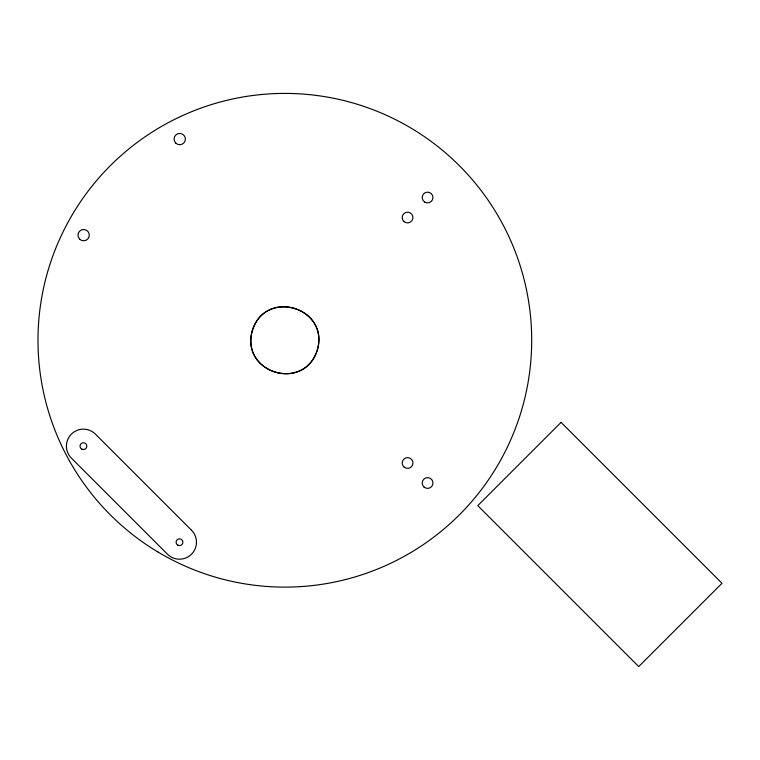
<?xml version="1.0" encoding="UTF-8"?>
<svg xmlns="http://www.w3.org/2000/svg" width="760" height="760" viewBox="0 0 760 760"><rect width="100%" height="100%" fill="white"/><g stroke="black" fill="none" stroke-linecap="round" stroke-linejoin="round"><path stroke-width="1.14" d="M252.101 331.493C241.157 374.385 305.615 391.656 317.575 349.03C328.529 306.137 264.062 288.866 252.101 331.493M252.709 329.251C238.82 371.393 302.1 393.081 316.977 351.272C330.866 309.13 267.587 287.441 252.709 329.251M561.061 422.37L477.784 505.637L638.723 666.577L722 583.309L561.061 422.37M191.501 530.195L95.418 434.112A16.986 16.986 0 0 0 71.392 434.112A16.986 16.986 0 0 0 71.392 458.137L167.485 554.221A16.986 16.986 0 0 0 191.501 554.221A16.986 16.986 0 0 0 191.501 530.195M81.71 449.065A3.401 3.401 0 0 0 86.802 446.13A3.401 3.401 0 0 0 81.71 443.184A3.401 3.401 0 0 0 81.71 449.065M177.792 545.148A3.401 3.401 0 0 0 182.884 542.212A3.401 3.401 0 0 0 177.792 539.267A3.401 3.401 0 0 0 177.792 545.148M79.648 239.153A5.662 5.662 0 0 0 89.12 236.616A5.662 5.662 0 0 0 82.184 229.681A5.662 5.662 0 0 0 79.648 239.153M175.731 143.07A5.662 5.662 0 0 0 185.202 140.534A5.662 5.662 0 0 0 178.267 133.599A5.662 5.662 0 0 0 175.731 143.07M158.013 552.045A246.858 246.858 0 0 0 531.667 344.204A246.858 246.858 0 0 0 164.844 124.535A246.858 246.858 0 0 0 158.013 552.045M404.035 221.587A5.377 5.377 0 0 0 412.851 218.576A5.377 5.377 0 0 0 405.83 212.448A5.377 5.377 0 0 0 404.035 221.587M424.821 202.131A5.377 5.377 0 0 0 432.962 197.609A5.377 5.377 0 0 0 424.983 192.812A5.377 5.377 0 0 0 424.821 202.131M404.244 467.219A5.377 5.377 0 0 0 412.898 463.752A5.377 5.377 0 0 0 405.574 457.995A5.377 5.377 0 0 0 404.244 467.219M423.938 486.961A5.377 5.377 0 0 0 432.839 484.186A5.377 5.377 0 0 0 425.99 477.869A5.377 5.377 0 0 0 423.938 486.961"/></g></svg>
